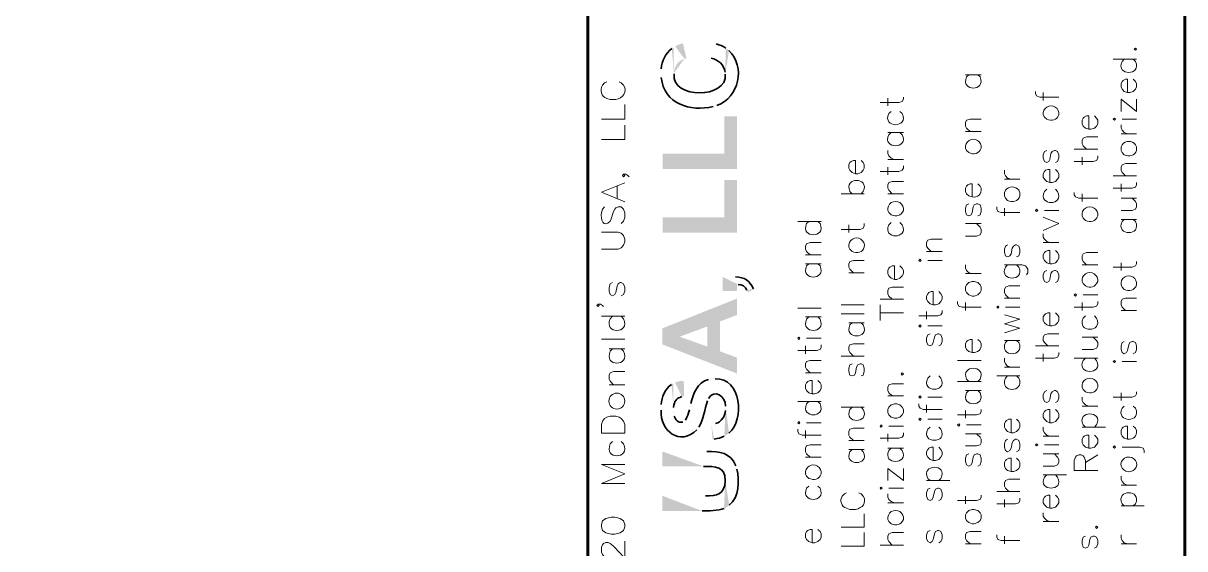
# Model space of a CAD drawing. Header units: inches. Extents: x 5 to 516, y -193 to 129.
# Drawn here: x 129.21 to 144.77, y 41.99 to 49.02 of the extents above; entities that cross this region are included whole.
import ezdxf

# ---------------------------------------------------------------- set-up
doc = ezdxf.new("R2010")
doc.units = ezdxf.units.IN
doc.header["$MEASUREMENT"] = 0
doc.layers.add('PDF_Geometry', color=7, linetype='Continuous')
doc.layers.add('PDF_Solid Fills', color=7, linetype='Continuous')

msp = doc.modelspace()

# ---------------------------------------------------------------- hatches: boundary and pattern name
at = {"layer": 'PDF_Solid Fills', "transparency": 33554559}
h = msp.add_hatch(color=256, dxfattribs=at)
h.paths.add_polyline_path([(137.9203076, 48.7010045), (137.9269742, 48.3443378), (137.9269742, 48.3576711)], flags=0)
h.paths.add_polyline_path([(138.0669743, 48.5476711, 0.3273069001), (137.9269742, 48.3576711)], flags=0)
h.paths.add_polyline_path([(138.0669743, 48.5476711), (138.0936409, 48.5543378), (138.0469743, 48.7543378), (138.0203076, 48.7476711), (137.9669743, 48.7276711), (137.9436409, 48.7143378)], flags=0)
h = msp.add_hatch(color=256, dxfattribs=at)
h.paths.add_polyline_path([(138.4036408, 48.5610034), (138.4269741, 48.55767)], flags=0)
h.paths.add_polyline_path([(138.6136408, 48.36767), (138.6136408, 48.3410033), (138.6203075, 48.68767)], flags=0)
h.paths.add_polyline_path([(138.4936408, 48.74767), (138.4636408, 48.75767)], flags=0)
h = msp.add_hatch(color=256, dxfattribs=at)
h.paths.add_polyline_path([(137.7536409, 48.3543349), (137.7536409, 48.3243349), (137.7569742, 48.2976682)], flags=0)
h.paths.add_polyline_path([(138.4503076, 47.9076682), (138.4769743, 47.9143349), (138.5003076, 47.9243349)], flags=0)
h.paths.add_polyline_path([(138.6636409, 48.6576683), (138.643641, 48.6743349), (138.6203076, 48.6876683), (138.613641, 48.3410016)], flags=0)
h.paths.add_polyline_path([(137.9269742, 48.3443349), (137.9203076, 48.7010016), (137.8969742, 48.6843349)], flags=0)
h.paths.add_polyline_path([(137.7569742, 48.4143349), (137.7536409, 48.3843349)], flags=0)
for points in [[(137.7769741, 47.2776679), (137.7769741, 47.0743345), (138.7703075, 47.0743345), (138.7703075, 47.7776679), (138.6003075, 47.7776679), (138.6003075, 47.2776679)], [(137.7769741, 46.4243353), (137.7769741, 46.2210019), (138.7703075, 46.2210019), (138.7703075, 46.9243353), (138.6003075, 46.9243353), (138.6003075, 46.4243353)], [(137.7703077, 44.937668), (138.0036411, 44.827668), (138.3736411, 44.9643346), (138.3736411, 44.6943346), (138.5436411, 45.0310013), (138.7703078, 45.117668), (138.7703078, 45.337668)], [(137.7703077, 44.937668), (137.7703077, 44.7243346), (138.7703078, 44.3343346), (138.7703078, 44.5476679), (138.5436411, 44.6310013), (138.5436411, 45.0310013), (138.3736411, 44.6943346), (138.0036411, 44.827668)]]:
    msp.add_hatch(color=256, dxfattribs=at).paths.add_polyline_path(points)
h = msp.add_hatch(color=256, dxfattribs=at)
h.paths.add_polyline_path([(138.5769739, 45.6276705), (138.5769739, 45.4376705), (138.7703072, 45.4376705), (138.7703072, 45.5276705), (138.7869739, 45.5276705)], flags=0)
h.paths.add_polyline_path([(138.9036406, 45.4510038), (138.9136406, 45.4210038), (138.9936406, 45.4576705), (138.9903072, 45.4676705)], flags=0)
h.paths.add_polyline_path([(138.7503072, 45.6276705), (138.7169739, 45.6276705)], flags=0)
h = msp.add_hatch(color=256, dxfattribs=at)
h.paths.add_polyline_path([(137.7536409, 43.8510047), (137.7536409, 43.8443381)], flags=0)
h.paths.add_polyline_path([(138.2336409, 43.5810047), (138.2369743, 43.5810047), (138.2469743, 43.5976714), (138.2603076, 43.6143381)], flags=0)
h.paths.add_polyline_path([(138.3769743, 43.9676714), (138.3769743, 43.9743381), (138.3903076, 44.0010048)], flags=0)
h.paths.add_polyline_path([(138.6169743, 43.8976714), (138.6169743, 43.8676714), (138.623641, 43.5076714), (138.643641, 43.5210047), (138.6636409, 43.5376714)], flags=0)
h.paths.add_polyline_path([(138.4769743, 44.2643381), (138.4469743, 44.2643381), (138.4169743, 44.2610048), (138.3903076, 44.2543381)], flags=0)
h.paths.add_polyline_path([(138.1536409, 43.9310048), (138.1469743, 43.8976714), (138.1436409, 43.8876714), (138.1336409, 43.8476714)], flags=0)
h.paths.add_polyline_path([(138.0803076, 43.7110047), (138.0669743, 43.6976714), (138.0436409, 43.6843381)], flags=0)
h.paths.add_polyline_path([(137.9303076, 43.7643381), (137.9269742, 43.7910047), (137.9203076, 43.8176714), (137.9203076, 43.8510047), (137.9169742, 44.2010048), (137.8936409, 44.1876714)], flags=0)
h.paths.add_polyline_path([(137.7569742, 43.9176714), (137.7536409, 43.8843381)], flags=0)
h = msp.add_hatch(color=256, dxfattribs=at)
h.paths.add_polyline_path([(137.9169744, 44.2010041), (137.9203077, 43.8510041), (137.9203077, 43.8810041)], flags=0)
h.paths.add_polyline_path([(138.0336411, 44.0276707), (138.0636411, 44.0343374), (138.0569744, 44.2343374), (138.0203077, 44.2343374), (137.9903077, 44.2276708), (137.9669744, 44.2210041), (137.9403077, 44.2110041)], flags=0)
h = msp.add_hatch(color=256, dxfattribs=at)
h.paths.add_polyline_path([(138.426974, 43.6476695), (138.4436407, 43.4510028), (138.466974, 43.4543361)], flags=0)
h.paths.add_polyline_path([(138.6003074, 43.4943361), (138.6236407, 43.5076695), (138.616974, 43.8676695), (138.616974, 43.8410028)], flags=0)
h.paths.add_polyline_path([(138.4836407, 43.6643362), (138.456974, 43.6543362)], flags=0)
h = msp.add_hatch(color=256, dxfattribs=at)
h.paths.add_polyline_path([(137.7703077, 43.2910037), (137.7703077, 43.0910037), (138.3236411, 43.0910037)], flags=0)
h.paths.add_polyline_path([(138.6136411, 42.8976704), (138.6203078, 42.5376704), (138.6669744, 42.5710037)], flags=0)
h.paths.add_polyline_path([(138.7703078, 43.0543371), (138.7636411, 43.0776704), (138.7569745, 43.0976704)], flags=0)
h.paths.add_polyline_path([(138.3669745, 43.2910037), (138.2969744, 43.2910037)], flags=0)
h = msp.add_hatch(color=256, dxfattribs=at)
h.paths.add_polyline_path([(137.7703077, 42.6976708), (137.7703077, 42.4943374), (138.3036411, 42.4943374)], flags=0)
h.paths.add_polyline_path([(138.5969745, 42.5276708), (138.6203078, 42.5376708), (138.6136411, 42.8976708), (138.6136411, 42.8943375)], flags=0)
h.paths.add_polyline_path([(138.3503078, 42.6976708), (138.3103078, 42.6976708)], flags=0)

# ---------------------------------------------------------------- linework, layer by layer
at = {"layer": 'PDF_Geometry', "lineweight": 60}
for points in [[(144.7703083, 5.7343364), (144.7703083, 95.731007), (9.7736341, 95.731007), (9.7736341, 5.7343364)], [(136.7703077, 95.731007), (136.7703077, 5.7343364)]]:
    msp.add_lwpolyline(points, dxfattribs=at)
at = {"layer": 'PDF_Geometry', "lineweight": 15}
for points in [[(144.0936411, 48.6743355), (144.1103078, 48.6610021), (144.1236411, 48.6743355), (144.1103078, 48.6910021)], [(143.8269743, 47.7243368), (143.8403076, 47.7376701), (143.8269743, 47.7543368), (143.8103076, 47.7376701)], [(141.9203079, 46.6976711), (141.9203079, 46.8743378), (141.8936412, 46.8743378), (141.8636412, 46.8610044), (141.8469746, 46.8443378), (141.8336412, 46.8143378), (141.8336412, 46.7710044), (141.8469746, 46.7410044), (141.8769746, 46.7110044)], [(142.7836409, 46.5043354), (142.8003076, 46.5176688), (142.7836409, 46.5343354), (142.7703076, 46.5176688)], [(141.2236407, 45.8343355), (141.236974, 45.8476689), (141.2236407, 45.8643355), (141.206974, 45.8476689)], [(141.8336414, 45.447671), (141.8469747, 45.417671), (141.8769747, 45.387671), (141.920308, 45.3710043), (141.950308, 45.3710043), (141.9969747, 45.387671), (142.0269747, 45.417671), (142.040308, 45.447671), (142.040308, 45.4910043), (142.0269747, 45.5210043), (141.9969747, 45.5510043), (141.950308, 45.5643377), (141.920308, 45.5643377), (141.8769747, 45.5510043), (141.8469747, 45.5210043), (141.8336414, 45.4910043)], [(143.3069742, 45.3710041), (143.3203075, 45.3876707), (143.3069742, 45.4010041), (143.2903075, 45.3876707)], [(142.2636409, 45.2076706), (142.2803075, 45.2243372), (142.2636409, 45.2376706), (142.2503075, 45.2243372)], [(141.2236407, 44.9543374), (141.236974, 44.971004), (141.2236407, 44.9843374), (141.206974, 44.971004)], [(139.600308, 44.7910039), (139.6136414, 44.8076705), (139.600308, 44.8210039), (139.5869747, 44.8076705)], [(141.9203079, 44.6143376), (141.9203079, 44.7910043), (141.8936412, 44.7910043), (141.8636412, 44.7776709), (141.8469746, 44.7610043), (141.8336412, 44.7310043), (141.8336412, 44.6876709), (141.8469746, 44.6576709), (141.8769746, 44.6276709)], [(143.8269743, 44.4810029), (143.8403076, 44.4943362), (143.8269743, 44.5076696), (143.8103076, 44.4943362)], [(140.9703075, 44.3310022), (140.9836408, 44.3143355), (141.0003075, 44.3310022), (140.9836408, 44.3443355)], [(140.790308, 43.811003), (140.8069747, 43.781003), (140.8369747, 43.751003), (140.880308, 43.7343363), (140.910308, 43.7343363), (140.9536414, 43.751003), (140.9836414, 43.781003), (141.000308, 43.811003), (141.000308, 43.8543363), (140.9836414, 43.8843363), (140.9536414, 43.9143363), (140.910308, 43.9276697), (140.880308, 43.9276697), (140.8369747, 43.9143363), (140.8069747, 43.8843363), (140.790308, 43.8543363)], [(141.2236407, 44.0043352), (141.236974, 44.0176686), (141.2236407, 44.0343352), (141.206974, 44.0176686)], [(137.2669745, 43.5376706), (136.9536411, 43.5376706), (136.9536411, 43.6510039), (136.9669745, 43.6976706), (136.9969745, 43.7310039), (137.0269745, 43.7476706), (137.0736412, 43.7643373), (137.1469745, 43.7643373), (137.1903078, 43.7476706), (137.2203078, 43.7310039), (137.2503078, 43.6976706), (137.2669745, 43.6510039)], [(141.2236407, 43.7043373), (141.236974, 43.7210039), (141.2236407, 43.7343373), (141.206974, 43.7210039)], [(139.600308, 43.6610023), (139.6136414, 43.6743356), (139.600308, 43.6910023), (139.5869747, 43.6743356)], [(140.7003074, 43.6176707), (140.7169741, 43.631004), (140.7003074, 43.6476707), (140.6869741, 43.631004)], [(141.7436408, 43.6310035), (141.7569741, 43.6476702), (141.7436408, 43.6610035), (141.7269741, 43.6476702)], [(144.0036414, 43.4543372), (144.0036414, 43.6310039), (143.9769747, 43.6310039), (143.9469747, 43.6176706), (143.9303081, 43.6010039), (143.9169747, 43.5710039), (143.9169747, 43.5276706), (143.9303081, 43.4976706), (143.9603081, 43.4676706)], [(142.7836409, 43.3643375), (142.8003076, 43.3776708), (142.7836409, 43.3943375), (142.7703076, 43.3776708)], [(143.8269743, 43.3343353), (143.8403076, 43.3476687), (143.8269743, 43.3643353), (143.8103076, 43.3476687)], [(140.7003074, 42.7843373), (140.7169741, 42.7976706), (140.7003074, 42.8143373), (140.6869741, 42.7976706)], [(141.8336414, 42.3976694), (141.8469747, 42.3676694), (141.8769747, 42.3376694), (141.920308, 42.3210027), (141.950308, 42.3210027), (141.9969747, 42.3376694), (142.0269747, 42.3676694), (142.040308, 42.3976694), (142.040308, 42.4410027), (142.0269747, 42.4710027), (141.9969747, 42.5010027), (141.950308, 42.5143361), (141.920308, 42.5143361), (141.8769747, 42.5010027), (141.8469747, 42.4710027), (141.8336414, 42.4410027)], [(136.9536403, 42.2810041), (136.9669737, 42.2343374), (137.0136403, 42.2010041), (137.0869737, 42.1843374), (137.1336403, 42.1843374), (137.2069737, 42.2010041), (137.250307, 42.2343374), (137.2669737, 42.2810041), (137.2669737, 42.3143374), (137.250307, 42.3610041), (137.2069737, 42.3943374), (137.1336403, 42.4110041), (137.0869737, 42.4110041), (137.0136403, 42.3943374), (136.9669737, 42.3610041), (136.9536403, 42.3143374)], [(143.5736411, 42.2776675), (143.5869744, 42.2610008), (143.6036411, 42.2776675), (143.5869744, 42.2910008)]]:
    msp.add_lwpolyline(points, close=True, dxfattribs=at)
for points in [[(143.8103083, 48.5410042), (144.1236416, 48.5410042)], [(143.9603081, 48.5410042), (143.9303081, 48.5110042)], [(144.1103081, 48.5110042), (144.0803081, 48.5410042)], [(141.8336414, 48.3343357), (142.040308, 48.3343357)], [(141.8769746, 48.3343357), (141.8469746, 48.3043357)], [(142.0269746, 48.3043357), (141.9969746, 48.3343357)], [(144.0036414, 48.0943353), (144.0036414, 48.2743353), (143.9769747, 48.2743353), (143.9469747, 48.2576686), (143.9303081, 48.2443353), (143.9169747, 48.2143353), (143.9169747, 48.171002), (143.9303081, 48.141002), (143.9603081, 48.111002), (144.0036414, 48.0943353), (144.0336414, 48.0943353), (144.0803081, 48.111002), (144.1103081, 48.141002), (144.1236414, 48.171002), (144.1236414, 48.2143353), (144.1103081, 48.2443353), (144.0803081, 48.2743353)], [(137.0269741, 48.2410028), (136.9969741, 48.2243361), (136.9669741, 48.1943361)], [(137.2503074, 48.1943361), (137.2203074, 48.2243361), (137.1903074, 48.2410028)], [(142.7703081, 48.1110013), (142.7703081, 48.0810013), (142.7836415, 48.0510013), (142.8303081, 48.0343346), (143.0836415, 48.0343346)], [(142.8736415, 47.9910028), (142.8736415, 48.0943361)], [(136.9536403, 47.7410027), (137.2669737, 47.7410027), (137.2669737, 47.9343361)], [(137.0269741, 48.0143361), (137.0736407, 48.0010028), (137.1469741, 48.0010028)], [(140.6869746, 47.961004), (140.940308, 47.961004), (140.9836413, 47.9776707), (141.000308, 48.0076707), (141.000308, 48.0343373)], [(140.790308, 47.917669), (140.790308, 48.0210024)], [(144.1236416, 48.0076688), (144.1236416, 47.8410021), (143.9169749, 48.0076688), (143.9169749, 47.8410021)], [(140.8369745, 47.8410021), (140.8069745, 47.8143354)], [(140.9836412, 47.8143354), (140.9536412, 47.8410021)], [(143.4836413, 47.6043349), (143.4836413, 47.7843349), (143.4536413, 47.7843349), (143.4236413, 47.7676682), (143.410308, 47.7543349), (143.3936413, 47.7243349), (143.3936413, 47.6776682), (143.410308, 47.6476682), (143.440308, 47.6176682), (143.4836413, 47.6043349), (143.5136413, 47.6043349), (143.560308, 47.6176682), (143.5869747, 47.6476682), (143.6036413, 47.6776682), (143.6036413, 47.7243349), (143.5869747, 47.7543349), (143.560308, 47.7843349)], [(136.9536403, 47.4676703), (137.2669737, 47.4676703), (137.2669737, 47.6610037)], [(141.8936415, 47.5743361), (141.8469748, 47.6176694), (141.8336415, 47.6476694), (141.8336415, 47.6943361), (141.8469748, 47.7243361), (141.8936415, 47.7376694), (142.0403081, 47.7376694)], [(144.0036414, 47.5443373), (143.9603081, 47.561004), (143.9303081, 47.591004), (143.9169747, 47.6176706), (143.9169747, 47.6643373)], [(143.9303077, 47.7376696), (144.123641, 47.7376696)], [(140.790308, 47.5610033), (141.000308, 47.5610033)], [(140.8369745, 47.5610033), (140.8069745, 47.5310033)], [(140.9836412, 47.5310033), (140.9536412, 47.5610033)], [(141.8336414, 47.5743361), (142.040308, 47.5743361)], [(143.4536408, 47.3376688), (143.4103075, 47.3810022), (143.3936408, 47.4110022), (143.3936408, 47.4543355), (143.4103075, 47.4843355), (143.4536408, 47.5010022), (143.6036409, 47.5010022)], [(143.9169749, 47.5443373), (144.1236415, 47.5443373)], [(140.8803078, 47.2010043), (140.8369744, 47.217671), (140.8069744, 47.247671), (140.7903077, 47.277671), (140.7903077, 47.3210043)], [(142.920308, 47.3210029), (142.890308, 47.3076695), (142.8736413, 47.2610028), (142.8736413, 47.2176695), (142.890308, 47.1743362), (142.920308, 47.1576695), (142.9469747, 47.1743362), (142.9636413, 47.2010028), (142.9769747, 47.2776695), (142.9936413, 47.3076695), (143.0236413, 47.3210029), (143.0369747, 47.3210029), (143.0669747, 47.3076695), (143.0836413, 47.2610028), (143.0836413, 47.2176695), (143.0669747, 47.1743362), (143.0369747, 47.1576695)], [(143.2903082, 47.3376688), (143.6036416, 47.3376688)], [(143.9303082, 47.3976695), (143.9169749, 47.3676695), (143.9169749, 47.3210029), (143.9303082, 47.2910028), (143.9603082, 47.2610028)], [(144.1236415, 47.3210029), (144.1236415, 47.3676695), (144.1103082, 47.3976695)], [(140.3603077, 47.0076687), (140.3603077, 47.1876687), (140.3303077, 47.1876687), (140.3003077, 47.1743354), (140.283641, 47.1576687), (140.2703077, 47.1276687), (140.2703077, 47.0843354), (140.283641, 47.0543353), (140.313641, 47.0243353), (140.3603077, 47.0076687), (140.3903077, 47.0076687), (140.433641, 47.0243353), (140.463641, 47.0543353), (140.4769744, 47.0843354), (140.4769744, 47.1276687), (140.463641, 47.1576687), (140.433641, 47.1876687)], [(140.790308, 47.2010043), (141.000308, 47.2010043)], [(143.2903082, 47.1743354), (143.5436416, 47.1743354), (143.5869749, 47.1876687), (143.6036416, 47.2176687), (143.6036416, 47.2476687)], [(143.3936416, 47.1276706), (143.3936416, 47.2310039)], [(137.2503077, 47.0010023), (137.2669743, 46.9843356), (137.2503077, 46.9676689), (137.2369743, 46.9843356), (137.2503077, 47.0010023), (137.2803077, 47.0010023), (137.3103077, 46.9843356), (137.3269743, 46.9676689)], [(140.6869746, 47.0376709), (140.940308, 47.0376709), (140.9836413, 47.0543375), (141.000308, 47.0843375), (141.000308, 47.1143375)], [(140.790308, 46.9943359), (140.790308, 47.0976692)], [(142.4436412, 46.9343383), (142.3969745, 46.951005), (142.3669745, 46.981005), (142.3536412, 47.0076717), (142.3536412, 47.0543383)], [(142.9636413, 46.8910034), (142.9636413, 47.06767), (142.9336412, 47.06767), (142.9036412, 47.0543367), (142.8903079, 47.03767), (142.8736412, 47.00767), (142.8736412, 46.9643367), (142.8903079, 46.9343367), (142.9203079, 46.9043367), (142.9636413, 46.8910034), (142.9936413, 46.8910034), (143.0369746, 46.9043367), (143.0669746, 46.9343367), (143.0836413, 46.9643367), (143.0836413, 47.00767), (143.0669746, 47.03767), (143.0369746, 47.06767)], [(143.976975, 46.9810031), (143.9303083, 47.0243364), (143.916975, 47.0543364), (143.916975, 47.0976698), (143.9303083, 47.1276698), (143.976975, 47.1443364), (144.1236416, 47.1443364)], [(137.2669745, 46.6310037), (136.9536411, 46.7610038), (137.2669745, 46.8876704)], [(140.8503081, 46.7410027), (140.8069748, 46.7876693), (140.7903081, 46.814336), (140.7903081, 46.8610027), (140.8069748, 46.8910027), (140.8503081, 46.904336), (141.0003081, 46.904336)], [(142.0403079, 46.8143378), (142.0269746, 46.8443378), (141.9969746, 46.8743378)], [(142.3536414, 46.9343383), (142.5603081, 46.9343383)], [(143.8103083, 46.9810031), (144.1236416, 46.9810031)], [(143.8103083, 46.8143364), (144.0636416, 46.8143364), (144.1103083, 46.8310031), (144.1236416, 46.8610031), (144.1236416, 46.8910031)], [(143.9169749, 46.7710015), (143.9169749, 46.8743348)], [(137.1636411, 46.6776685), (137.1636411, 46.8410019)], [(140.1669746, 46.7410027), (140.4769746, 46.7410027)], [(140.3136412, 46.7410027), (140.2836412, 46.7710027)], [(140.4636412, 46.7710027), (140.4336412, 46.7410027)], [(140.790308, 46.7410027), (141.000308, 46.7410027)], [(142.3669748, 46.7876706), (142.3536414, 46.7576706), (142.3536414, 46.7110039), (142.3669748, 46.6810039), (142.3969748, 46.6510039)], [(142.5603081, 46.7110039), (142.5603081, 46.7576706), (142.5469748, 46.7876706)], [(142.920308, 46.8010036), (142.890308, 46.7710036)], [(143.0669747, 46.7710036), (143.0369747, 46.8010036)], [(143.2903082, 46.7576687), (143.2903082, 46.7276687), (143.3069749, 46.6976687), (143.3503082, 46.681002), (143.6036416, 46.681002)], [(143.3936416, 46.6376701), (143.3936416, 46.7410035)], [(136.9969744, 46.5676696), (136.9669744, 46.5343363), (136.9536411, 46.4843363)], [(137.0736411, 46.3743362), (137.0869745, 46.4043362), (137.1169745, 46.5010029), (137.1336411, 46.5343363), (137.1469745, 46.5510029), (137.1769745, 46.5676696), (137.2203078, 46.5676696), (137.2503078, 46.5343363), (137.2669745, 46.4843363), (137.2669745, 46.4210029), (137.2503078, 46.3743362), (137.2203078, 46.3410029)], [(141.8769746, 46.6076714), (141.8469746, 46.5910047), (141.8336413, 46.5476714), (141.8336413, 46.504338), (141.8469746, 46.4576713), (141.8769746, 46.444338), (141.9069746, 46.4576713), (141.920308, 46.4876713), (141.9369746, 46.564338), (141.950308, 46.5910047), (141.980308, 46.6076714), (141.9969746, 46.6076714), (142.0269746, 46.5910047), (142.040308, 46.5476714), (142.040308, 46.504338), (142.0269746, 46.4576713), (141.9969746, 46.444338)], [(142.2503081, 46.5643364), (142.2503081, 46.5343364), (142.2636414, 46.5043364), (142.3103081, 46.4876697), (142.5603081, 46.4876697)], [(142.3536414, 46.4443345), (142.3536414, 46.5476678)], [(143.9169749, 46.5176716), (144.0636415, 46.5176716), (144.1103082, 46.5343383), (144.1236415, 46.5643383), (144.1236415, 46.6076716), (144.1103082, 46.6376716), (144.0636415, 46.681005)], [(143.9169749, 46.6810017), (144.1236415, 46.6810017)], [(142.8736415, 46.2510022), (143.0836415, 46.3410022), (142.8736415, 46.4276689)], [(142.8903075, 46.5176716), (143.0836409, 46.5176716)], [(143.9169749, 46.3976697), (144.1236415, 46.3976697)], [(143.9603081, 46.3976697), (143.9303081, 46.371003)], [(144.1103081, 46.371003), (144.0803081, 46.3976697)], [(136.9536403, 46.0010022), (137.1769737, 46.0010022), (137.220307, 46.0176689), (137.250307, 46.0510022), (137.2669737, 46.0976689), (137.2669737, 46.1310022), (137.250307, 46.1810022), (137.220307, 46.2110022), (137.1769737, 46.2276689), (136.9536403, 46.2276689)], [(139.5869744, 46.3710041), (139.8969744, 46.3710041)], [(139.733641, 46.3710041), (139.703641, 46.3410041)], [(139.883641, 46.3410041), (139.853641, 46.3710041)], [(140.1669746, 46.264335), (140.4203079, 46.264335), (140.4636413, 46.2810017), (140.4769746, 46.3110017), (140.4769746, 46.3410017)], [(140.2703079, 46.2210034), (140.2703079, 46.3243368)], [(140.8369745, 46.3543348), (140.8069745, 46.3243347)], [(140.9836412, 46.3243347), (140.9536412, 46.3543348)], [(141.8336414, 46.1743353), (141.980308, 46.1743353), (142.0269747, 46.1910019), (142.040308, 46.2210019), (142.040308, 46.2643353), (142.0269747, 46.2943353), (141.980308, 46.341002)], [(141.8336414, 46.341002), (142.040308, 46.341002)], [(139.7503079, 45.9243353), (139.7036412, 45.9676686), (139.6903079, 45.9976686), (139.6903079, 46.0410019), (139.7036412, 46.0710019), (139.7503079, 46.0876686), (139.8969745, 46.0876686)], [(141.3703073, 45.9676702), (141.326974, 46.0110036), (141.3103073, 46.0410036), (141.3103073, 46.0876702), (141.326974, 46.1176702), (141.3703073, 46.1310036), (141.5203074, 46.1310036)], [(142.9636413, 46.0876687), (142.9203079, 46.1010021), (142.8903079, 46.1310021), (142.8736412, 46.1610021), (142.8736412, 46.2043354)], [(142.8736415, 46.0876687), (143.0836415, 46.0876687)], [(139.6903078, 45.9243353), (139.8969744, 45.9243353)], [(141.3103081, 45.9676702), (141.5203081, 45.9676702)], [(142.3969747, 46.05767), (142.3669747, 46.0410033), (142.3536414, 45.99767), (142.3536414, 45.9543366), (142.3669747, 45.9076699), (142.3969747, 45.8943366), (142.4269747, 45.9076699), (142.4436414, 45.9376699), (142.4569747, 46.0110033), (142.4736414, 46.0410033), (142.5036414, 46.05767), (142.5169747, 46.05767), (142.5469747, 46.0410033), (142.5603081, 45.99767), (142.5603081, 45.9543366), (142.5469747, 45.9076699), (142.5169747, 45.8943366)], [(142.9636413, 45.8043367), (142.9636413, 45.9810034), (142.9336412, 45.9810034), (142.9036412, 45.9676701), (142.8903079, 45.9543368), (142.8736412, 45.9243368), (142.8736412, 45.8776701), (142.8903079, 45.8476701), (142.9203079, 45.8176701), (142.9636413, 45.8043367), (142.9936413, 45.8043367), (143.0369746, 45.8176701), (143.0669746, 45.8476701), (143.0836413, 45.8776701), (143.0836413, 45.9243368), (143.0669746, 45.9543368), (143.0369746, 45.9810034)], [(143.4536408, 45.7876708), (143.4103075, 45.8343374), (143.3936408, 45.8643374), (143.3936408, 45.9076708), (143.4103075, 45.9376708), (143.4536408, 45.9543374), (143.6036409, 45.9543374)], [(139.6903078, 45.8043367), (139.8969744, 45.8043367)], [(139.733641, 45.8043367), (139.703641, 45.7743367)], [(139.883641, 45.7743367), (139.853641, 45.8043367)], [(140.330308, 45.6843382), (140.2836414, 45.7310049), (140.270308, 45.7576716), (140.270308, 45.8043382), (140.2836414, 45.8343382), (140.330308, 45.8476716), (140.4769747, 45.8476716)], [(140.8803078, 45.5943351), (140.8803078, 45.7743351), (140.8503077, 45.7743351), (140.8203077, 45.7576684), (140.8069744, 45.7443351), (140.7903077, 45.7143351), (140.7903077, 45.6710018), (140.8069744, 45.6410018), (140.8369744, 45.6110018), (140.8803078, 45.5943351), (140.9103078, 45.5943351), (140.9536411, 45.6110018), (140.9836411, 45.6410018), (141.0003078, 45.6710018), (141.0003078, 45.7143351), (140.9836411, 45.7443351), (140.9536411, 45.7743351)], [(141.3269741, 45.8476683), (141.5203074, 45.8476683)], [(141.9203079, 45.671002), (141.8769746, 45.6843354), (141.8469746, 45.7143354), (141.8336412, 45.7443354), (141.8336412, 45.7876687)], [(142.3536414, 45.7876708), (142.5903081, 45.7876708), (142.6369748, 45.7743374), (142.6503081, 45.7576707), (142.6669748, 45.7310041), (142.6669748, 45.6843374), (142.6503081, 45.6543374)], [(142.3969747, 45.7876708), (142.3669747, 45.7576707)], [(142.5469747, 45.7576707), (142.5169747, 45.7876708)], [(143.3936416, 45.7876708), (143.6036416, 45.7876708)], [(143.8103083, 45.7576686), (144.0636416, 45.7576686), (144.1103083, 45.7743352), (144.1236416, 45.8043352), (144.1236416, 45.8343353)], [(143.9169749, 45.714337), (143.9169749, 45.8176703)], [(140.2703079, 45.6843382), (140.4769746, 45.6843382)], [(141.8336414, 45.671002), (142.040308, 45.671002)], [(142.920308, 45.714337), (142.890308, 45.7010037), (142.8736413, 45.654337), (142.8736413, 45.6110037), (142.890308, 45.564337), (142.920308, 45.5510037), (142.9469747, 45.564337), (142.9636413, 45.594337), (142.9769747, 45.6710037), (142.9936413, 45.7010037), (143.0236413, 45.714337), (143.0369747, 45.714337), (143.0669747, 45.7010037), (143.0836413, 45.654337), (143.0836413, 45.6110037), (143.0669747, 45.564337), (143.0369747, 45.5510037)], [(137.103641, 45.5510035), (137.073641, 45.5343369), (137.0569743, 45.4876702), (137.0569743, 45.4376702), (137.073641, 45.3910035), (137.103641, 45.3743368), (137.133641, 45.3910035), (137.1469744, 45.4210035), (137.163641, 45.5043369), (137.1769744, 45.5343369), (137.2069744, 45.5510035), (137.2203077, 45.5510035), (137.2503077, 45.5343369), (137.2669744, 45.4876702), (137.2669744, 45.4376702), (137.2503077, 45.3910035), (137.2203077, 45.3743368)], [(140.8503081, 45.3276691), (140.8069748, 45.3710024), (140.7903081, 45.4010024), (140.7903081, 45.4476691), (140.8069748, 45.4776691), (140.8503081, 45.4910024), (141.0003081, 45.4910024)], [(142.4136415, 45.3410019), (142.3669749, 45.3876685), (142.3536415, 45.4176686), (142.3536415, 45.4610019), (142.3669749, 45.4910019), (142.4136415, 45.5076686), (142.5603082, 45.5076686)], [(140.6869746, 45.3276691), (141.000308, 45.3276691)], [(141.4003078, 45.2543353), (141.4003078, 45.431002), (141.3703078, 45.431002), (141.3403078, 45.4176687), (141.3269745, 45.401002), (141.3103078, 45.371002), (141.3103078, 45.3276687), (141.3269745, 45.2976687), (141.3569745, 45.2676687), (141.4003078, 45.2543353), (141.4303078, 45.2543353), (141.4769745, 45.2676687), (141.5036412, 45.2976687), (141.5203078, 45.3276687), (141.5203078, 45.371002), (141.5036412, 45.401002), (141.4769745, 45.431002)], [(141.7269748, 45.2976703), (141.7269748, 45.2676703), (141.7436415, 45.2376703), (141.7869748, 45.224337), (142.0403081, 45.224337)], [(142.3536414, 45.3410019), (142.5603081, 45.3410019)], [(143.2903082, 45.2243366), (143.5436416, 45.2243366), (143.5869749, 45.2376699), (143.6036416, 45.2676699), (143.6036416, 45.2976699)], [(143.4103076, 45.38767), (143.6036409, 45.38767)], [(143.976975, 45.1776684), (143.9303083, 45.2243351), (143.916975, 45.2543351), (143.916975, 45.2976684), (143.9303083, 45.3276684), (143.976975, 45.3410017), (144.1236416, 45.3410017)], [(136.9103071, 45.2610017), (136.9236404, 45.2443351), (136.9103071, 45.2310017), (136.8936404, 45.2443351), (136.9103071, 45.2610017), (136.9403071, 45.2610017), (136.9669737, 45.2443351), (136.9836404, 45.2310017)], [(139.5869744, 45.2076706), (139.8969744, 45.2076706)], [(140.1669746, 45.2543353), (140.4769746, 45.2543353)], [(140.1669746, 45.1343368), (140.4769746, 45.1343368)], [(140.6869746, 45.0443371), (140.6869746, 45.2543371)], [(140.6869746, 45.1476696), (141.000308, 45.1476696)], [(141.2069747, 45.1043347), (141.4603081, 45.1043347), (141.5036414, 45.1210013), (141.5203081, 45.147668), (141.5203081, 45.177668)], [(141.3103081, 45.0610031), (141.3103081, 45.1643364)], [(141.8336414, 45.1776684), (141.8336414, 45.2843351)], [(142.3669742, 45.2243366), (142.5603076, 45.2243366)], [(142.9636413, 44.9710033), (142.9636413, 45.14767), (142.9336412, 45.14767), (142.9036412, 45.1343367), (142.8903079, 45.1210034), (142.8736412, 45.0910034), (142.8736412, 45.0443367), (142.8903079, 45.0143367), (142.9203079, 44.9843367), (142.9636413, 44.9710033), (142.9936413, 44.9710033), (143.0369746, 44.9843367), (143.0669746, 45.0143367), (143.0836413, 45.0443367), (143.0836413, 45.0910034), (143.0669746, 45.1210034), (143.0369746, 45.14767)], [(143.3936416, 45.1776684), (143.3936416, 45.2843351)], [(143.9169749, 45.1776684), (144.1236415, 45.1776684)], [(136.9536403, 45.1010048), (137.2669737, 45.1010048)], [(137.103641, 45.1010048), (137.073641, 45.0676715)], [(137.2503077, 45.0676715), (137.2203077, 45.1010048)], [(139.6903078, 45.0910019), (139.8969744, 45.0910019)], [(139.733641, 45.0910019), (139.703641, 45.0610019)], [(139.883641, 45.0610019), (139.853641, 45.0910019)], [(140.2703079, 45.0143349), (140.4769746, 45.0143349)], [(140.3136412, 45.0143349), (140.2836412, 44.9843349)], [(140.4636412, 44.9843349), (140.4336412, 45.0143349)], [(142.3536414, 44.8810036), (142.5603081, 44.9410036), (142.3536414, 45.0010036), (142.5603081, 45.0610036), (142.3536414, 45.1210036)], [(143.4403081, 45.1043347), (143.4103081, 45.0743346)], [(143.5869747, 45.0743346), (143.5603081, 45.1043347)], [(141.3569746, 44.8676708), (141.3269746, 44.8510041), (141.3103079, 44.8076708), (141.3103079, 44.7610041), (141.3269746, 44.7176708), (141.3569746, 44.7043375), (141.3869746, 44.7176708), (141.4003079, 44.7476708), (141.4169746, 44.8210041), (141.4303079, 44.8510041), (141.4603079, 44.8676708), (141.4769746, 44.8676708), (141.5036412, 44.8510041), (141.5203079, 44.8076708), (141.5203079, 44.7610041), (141.5036412, 44.7176708), (141.4769746, 44.7043375)], [(141.3269741, 44.9710033), (141.5203074, 44.9710033)], [(142.9336416, 44.7043373), (142.8903083, 44.7476707), (142.8736416, 44.7776707), (142.8736416, 44.821004), (142.8903083, 44.851004), (142.9336416, 44.8676707), (143.0836416, 44.8676707)], [(143.3936416, 44.8210027), (143.6036416, 44.8210027)], [(143.3936416, 44.6576692), (143.5436416, 44.6576692), (143.5869749, 44.6743358), (143.6036416, 44.7043358), (143.6036416, 44.7476692), (143.5869749, 44.7776692), (143.5436416, 44.8210025)], [(136.9536403, 44.7943371), (137.2669737, 44.7943371)], [(137.0569737, 44.6643356), (137.2669737, 44.6643356)], [(137.103641, 44.6643356), (137.073641, 44.6343356)], [(137.2503077, 44.6343356), (137.2203077, 44.6643356)], [(139.5869744, 44.6443364), (139.8369744, 44.6443364), (139.8836411, 44.6576697), (139.8969744, 44.6876697), (139.8969744, 44.7176697)], [(139.6903078, 44.5976682), (139.6903078, 44.7043349)], [(139.7036405, 44.8076699), (139.8969739, 44.8076699)], [(140.330308, 44.5676694), (140.2836414, 44.6143361), (140.270308, 44.6443361), (140.270308, 44.6876694), (140.2836414, 44.7176694), (140.330308, 44.7310028), (140.4769747, 44.7310028)], [(142.0403079, 44.7310043), (142.0269746, 44.7610043), (141.9969746, 44.7910043)], [(142.3536414, 44.7776677), (142.5603081, 44.7776677)], [(142.3969747, 44.7776677), (142.3669747, 44.7476677)], [(142.5469747, 44.7476677), (142.5169747, 44.7776677)], [(142.7703081, 44.7043373), (143.0836415, 44.7043373)], [(143.9603081, 44.7610017), (143.9303081, 44.7476684), (143.9169748, 44.704335), (143.9169748, 44.6576684), (143.9303081, 44.614335), (143.9603081, 44.5976684), (143.9903081, 44.614335), (144.0036415, 44.644335), (144.0203081, 44.7176684), (144.0336415, 44.7476684), (144.0636415, 44.7610017), (144.0803081, 44.7610017), (144.1103081, 44.7476684), (144.1236415, 44.704335), (144.1236415, 44.6576684), (144.1103081, 44.614335), (144.0803081, 44.5976684)], [(140.1669746, 44.5676694), (140.4769746, 44.5676694)], [(142.4436412, 44.4210019), (142.3969745, 44.4343353), (142.3669745, 44.4643353), (142.3536412, 44.4943353), (142.3536412, 44.5376686)], [(142.7703081, 44.5376707), (143.0236415, 44.5376707), (143.0669748, 44.5543373), (143.0836415, 44.5843373), (143.0836415, 44.6143373)], [(142.8736415, 44.4943357), (142.8736415, 44.597669)], [(143.2903082, 44.5376707), (143.6036416, 44.5376707)], [(143.4403081, 44.5376707), (143.4103081, 44.5076706)], [(143.5869747, 44.5076706), (143.5603081, 44.5376707)], [(137.1169738, 44.1810015), (137.0736405, 44.2310015), (137.0569738, 44.2643349), (137.0569738, 44.3110015), (137.0736405, 44.3443349), (137.1169738, 44.3610015), (137.2669738, 44.3610015)], [(139.7503079, 44.344335), (139.7036412, 44.3910017), (139.6903079, 44.4210017), (139.6903079, 44.464335), (139.7036412, 44.494335), (139.7503079, 44.5076683), (139.8969745, 44.5076683)], [(140.3136412, 44.4643369), (140.2836412, 44.4510036), (140.2703079, 44.4043369), (140.2703079, 44.3610036), (140.2836412, 44.3143369), (140.3136412, 44.3010036), (140.3436412, 44.3143369), (140.3603079, 44.3443369), (140.3736412, 44.4210036), (140.3903079, 44.4510036), (140.4203079, 44.4643369), (140.4336412, 44.4643369), (140.4636412, 44.4510036), (140.4769746, 44.4043369), (140.4769746, 44.3610036), (140.4636412, 44.3143369), (140.4336412, 44.3010036)], [(141.7269748, 44.5076685), (142.0403081, 44.5076685)], [(142.3536414, 44.4210019), (142.5603081, 44.4210019)], [(143.9303077, 44.4943357), (144.123641, 44.4943357)], [(139.7803075, 44.0643362), (139.7803075, 44.2410029), (139.7503075, 44.2410029), (139.7203075, 44.2276695), (139.7036408, 44.2110029), (139.6903075, 44.1810029), (139.6903075, 44.1376695), (139.7036408, 44.1076695), (139.7336408, 44.0776695), (139.7803075, 44.0643362), (139.8103075, 44.0643362), (139.8536408, 44.0776695), (139.8836408, 44.1076695), (139.8969742, 44.1376695), (139.8969742, 44.1810029), (139.8836408, 44.2110029), (139.8536408, 44.2410029)], [(139.6903078, 44.344335), (139.8969744, 44.344335)], [(140.8503081, 44.0343374), (140.8069748, 44.0776708), (140.7903081, 44.1076708), (140.7903081, 44.1510041), (140.8069748, 44.1810041), (140.8503081, 44.1976708), (141.0003081, 44.1976708)], [(141.3569746, 44.3010034), (141.3269746, 44.2710034)], [(141.5036412, 44.2710034), (141.4769746, 44.3010034)], [(141.7269748, 44.2276697), (142.0403081, 44.2276697)], [(141.8769746, 44.2276697), (141.8469746, 44.2576697)], [(142.0269746, 44.2576697), (141.9969746, 44.2276697)], [(142.2503081, 44.3010034), (142.5603081, 44.3010034)], [(142.3969747, 44.3010034), (142.3669747, 44.2710034)], [(142.5469747, 44.2710034), (142.5169747, 44.3010034)], [(137.0569737, 44.1810015), (137.2669737, 44.1810015)], [(141.8336414, 44.1076712), (142.040308, 44.1076712)], [(141.8769746, 44.1076712), (141.8469746, 44.0776712)], [(142.0269746, 44.0776712), (141.9969746, 44.1076712)], [(142.920308, 44.1076712), (142.890308, 44.0910045), (142.8736413, 44.0476712), (142.8736413, 44.0043378), (142.890308, 43.9576711), (142.920308, 43.9443378), (142.9469747, 43.9576711), (142.9636413, 43.9876711), (142.9769747, 44.0643378), (142.9936413, 44.0910045), (143.0236413, 44.1076712), (143.0369747, 44.1076712), (143.0669747, 44.0910045), (143.0836413, 44.0476712), (143.0836413, 44.0043378), (143.0669747, 43.9576711), (143.0369747, 43.9443378)], [(143.8103083, 44.0176714), (144.0636416, 44.0176714), (144.1103083, 44.0343381), (144.1236416, 44.0643381), (144.1236416, 44.0910048)], [(143.9169749, 43.9743365), (143.9169749, 44.0776698)], [(139.5869744, 43.9576705), (139.8969744, 43.9576705)], [(139.733641, 43.9576705), (139.703641, 43.9276705)], [(139.883641, 43.9276705), (139.853641, 43.9576705)], [(140.790308, 44.0343374), (141.000308, 44.0343374)], [(141.2069747, 43.9276683), (141.2069747, 43.8976683), (141.2236414, 43.8710016), (141.2669747, 43.854335), (141.5203081, 43.854335)], [(141.3103081, 43.811003), (141.3103081, 43.9143363)], [(141.3269741, 44.0176714), (141.5203074, 44.0176714)], [(143.4836413, 43.8976695), (143.440308, 43.9143362), (143.410308, 43.9443362), (143.3936413, 43.9743362), (143.3936413, 44.0176695)], [(143.3936416, 43.8976695), (143.6036416, 43.8976695)], [(143.9603081, 43.8976695), (143.9303081, 43.8710028)], [(144.1103081, 43.8710028), (144.0803081, 43.8976695)], [(140.1669746, 43.8843367), (140.4769746, 43.8843367)], [(140.3136412, 43.8843367), (140.2836412, 43.8543367)], [(140.4636412, 43.8543367), (140.4336412, 43.8843367)], [(141.7269748, 43.7810042), (141.9803081, 43.7810042), (142.0269748, 43.7943375), (142.0403081, 43.8243375), (142.0403081, 43.8543375)], [(141.8336414, 43.734336), (141.8336414, 43.8410027)], [(142.9636413, 43.6743351), (142.9636413, 43.8543351), (142.9336412, 43.8543351), (142.9036412, 43.8410018), (142.8903079, 43.8243351), (142.8736412, 43.7943351), (142.8736412, 43.7510018), (142.8903079, 43.7210017), (142.9203079, 43.6910017), (142.9636413, 43.6743351), (142.9936413, 43.6743351), (143.0369746, 43.6910017), (143.0669746, 43.7210017), (143.0836413, 43.7510018), (143.0836413, 43.7943351), (143.0669746, 43.8243351), (143.0369746, 43.8543351)], [(139.5869744, 43.5876685), (139.5869744, 43.5576685), (139.6003077, 43.5276685), (139.6436411, 43.5110019), (139.8969744, 43.5110019)], [(139.7036405, 43.6743351), (139.8969739, 43.6743351)], [(140.330308, 43.4376679), (140.2836414, 43.4810012), (140.270308, 43.5110012), (140.270308, 43.5576679), (140.2836414, 43.5876679), (140.330308, 43.6010012), (140.4769747, 43.6010012)], [(140.806974, 43.6310035), (141.0003074, 43.6310035)], [(141.3269741, 43.7210032), (141.5203074, 43.7210032)], [(141.3569746, 43.6176707), (141.3269746, 43.5876707)], [(141.5036412, 43.5876707), (141.4769746, 43.6176707)], [(141.8469742, 43.6476695), (142.0403075, 43.6476695)], [(142.4436412, 43.5410038), (142.4436412, 43.7210038), (142.4136412, 43.7210038), (142.3836412, 43.7043371), (142.3669745, 43.6910038), (142.3536412, 43.6610038), (142.3536412, 43.6176704), (142.3669745, 43.5876704), (142.3969745, 43.5576704), (142.4436412, 43.5410038), (142.4736412, 43.5410038), (142.5169745, 43.5576704), (142.5469745, 43.5876704), (142.5603079, 43.6176704), (142.5603079, 43.6610038), (142.5469745, 43.6910038), (142.5169745, 43.7210038)], [(142.9636413, 43.4976688), (142.9203079, 43.5110021), (142.8903079, 43.5410021), (142.8736412, 43.5710021), (142.8736412, 43.6176688)], [(143.3936416, 43.6176707), (143.7069749, 43.6176707)], [(143.4403081, 43.6176707), (143.4103081, 43.6476707)], [(143.5869747, 43.6476707), (143.5603081, 43.6176707)], [(144.1236414, 43.5710039), (144.1103081, 43.6010039), (144.0803081, 43.6310039)], [(137.103641, 43.4243351), (137.073641, 43.3943351)], [(137.2503077, 43.3943351), (137.2203077, 43.4243351)], [(139.6903078, 43.46767), (139.6903078, 43.5710034)], [(140.2703079, 43.4376679), (140.4769746, 43.4376679)], [(140.6869746, 43.46767), (140.940308, 43.46767), (140.9836413, 43.4810034), (141.000308, 43.5110034), (141.000308, 43.5410034)], [(140.790308, 43.4243351), (140.790308, 43.5276684)], [(141.8336414, 43.3643375), (141.980308, 43.3643375), (142.0269747, 43.3776708), (142.040308, 43.4076708), (142.040308, 43.4543375), (142.0269747, 43.4810042), (141.980308, 43.5276708)], [(141.8336414, 43.5276676), (142.040308, 43.5276676)], [(142.3969747, 43.4543372), (142.3669747, 43.4376706), (142.3536414, 43.3943372), (142.3536414, 43.3476706), (142.3669747, 43.3043372), (142.3969747, 43.2876706), (142.4269747, 43.3043372), (142.4436414, 43.3343372), (142.4569747, 43.4076706), (142.4736414, 43.4376706), (142.5036414, 43.4543372), (142.5169747, 43.4543372), (142.5469747, 43.4376706), (142.5603081, 43.3943372), (142.5603081, 43.3476706), (142.5469747, 43.3043372), (142.5169747, 43.2876706)], [(142.8736415, 43.4976688), (143.0836415, 43.4976688)], [(143.4836413, 43.3343353), (143.4836413, 43.511002), (143.4536413, 43.511002), (143.4236413, 43.4976687), (143.410308, 43.481002), (143.3936413, 43.4543353), (143.3936413, 43.4076687), (143.410308, 43.3776687), (143.440308, 43.3476687), (143.4836413, 43.3343353), (143.5136413, 43.3343353), (143.560308, 43.3476687), (143.5869747, 43.3776687), (143.6036413, 43.4076687), (143.6036413, 43.4543353), (143.5869747, 43.481002), (143.560308, 43.511002)], [(139.7503079, 43.2143368), (139.7036412, 43.2576701), (139.6903079, 43.2876701), (139.6903079, 43.3343368), (139.7036412, 43.3643368), (139.7503079, 43.3776702), (139.8969745, 43.3776702)], [(140.2703079, 43.3176693), (140.4769746, 43.3176693)], [(140.3136412, 43.3176693), (140.2836412, 43.2876693)], [(140.4636412, 43.2876693), (140.4336412, 43.3176693)], [(140.790308, 43.3343353), (141.000308, 43.3343353)], [(140.8369745, 43.3343353), (140.8069745, 43.3043353)], [(140.9836412, 43.3043353), (140.9536412, 43.3343353)], [(141.4003078, 43.1710018), (141.4003078, 43.3476685), (141.3703078, 43.3476685), (141.3403078, 43.3343352), (141.3269745, 43.3176685), (141.3103078, 43.2876685), (141.3103078, 43.2443352), (141.3269745, 43.2143352), (141.3569745, 43.1843352), (141.4003078, 43.1710018), (141.4303078, 43.1710018), (141.4769745, 43.1843352), (141.5036412, 43.2143352), (141.5203078, 43.2443352), (141.5203078, 43.2876685), (141.5036412, 43.3176685), (141.4769745, 43.3476685)], [(142.8903075, 43.3776703), (143.0836409, 43.3776703)], [(143.9303077, 43.3476681), (144.1703077, 43.3476681), (144.213641, 43.3343348), (144.2269743, 43.3043348), (144.2269743, 43.2743348)], [(137.2669745, 42.8610009), (136.9536411, 42.8610009), (137.2669745, 42.9910009), (136.9536411, 43.1176676), (137.2669745, 43.1176676)], [(139.6903078, 43.2143368), (139.8969744, 43.2143368)], [(141.8769746, 43.2576684), (141.8469746, 43.244335), (141.8336413, 43.2010017), (141.8336413, 43.154335), (141.8469746, 43.1110017), (141.8769746, 43.094335), (141.9069746, 43.1110017), (141.920308, 43.1410017), (141.9369746, 43.214335), (141.950308, 43.244335), (141.980308, 43.2576684), (141.9969746, 43.2576684), (142.0269746, 43.244335), (142.040308, 43.2010017), (142.040308, 43.154335), (142.0269746, 43.1110017), (141.9969746, 43.094335)], [(142.4436412, 43.0210012), (142.4436412, 43.2010012), (142.4136412, 43.2010012), (142.3836412, 43.1843345), (142.3669745, 43.1710012), (142.3536412, 43.1410012), (142.3536412, 43.0943345), (142.3669745, 43.0643345), (142.3969745, 43.0376678), (142.4436412, 43.0210012), (142.4736412, 43.0210012), (142.5169745, 43.0376678), (142.5469745, 43.0643345), (142.5603079, 43.0943345), (142.5603079, 43.1410012), (142.5469745, 43.1710012), (142.5169745, 43.2010012)], [(142.8736415, 43.2576684), (143.0836415, 43.2576684)], [(142.8736415, 43.0943349), (143.0236415, 43.0943349), (143.0669749, 43.1110016), (143.0836415, 43.1410016), (143.0836415, 43.1843349), (143.0669749, 43.2143349), (143.0236415, 43.2576682)], [(143.6036415, 43.0376705), (143.2903082, 43.0376705), (143.2903082, 43.1710039), (143.3069748, 43.2143372), (143.3203082, 43.2310039), (143.3503082, 43.2443372), (143.3803082, 43.2443372), (143.4103082, 43.2310039), (143.4236415, 43.2143372), (143.4403082, 43.1710039), (143.4403082, 43.0376705)], [(143.4403081, 43.1410031), (143.6036414, 43.2443364)], [(141.000308, 43.064336), (141.000308, 42.9010026), (140.7903079, 43.064336), (140.7903079, 42.9010026)], [(142.8736415, 42.9776696), (143.1869749, 42.9776696)], [(142.920308, 42.9776696), (142.890308, 42.9476696)], [(143.0669747, 42.9476696), (143.0369747, 42.9776696)], [(144.0036414, 42.8410017), (143.9603081, 42.8576683), (143.9303081, 42.8876683), (143.9169747, 42.9176684), (143.9169747, 42.9610017)], [(139.733641, 42.8276689), (139.703641, 42.7976689)], [(139.883641, 42.7976689), (139.853641, 42.8276689)], [(140.806974, 42.7976701), (141.0003074, 42.7976701)], [(141.3569746, 42.7976701), (141.3269746, 42.7843368), (141.3103079, 42.7376701), (141.3103079, 42.6943368), (141.3269746, 42.6476701), (141.3569746, 42.6343368), (141.3869746, 42.6476701), (141.4003079, 42.6776701), (141.4169746, 42.7543368), (141.4303079, 42.7843368), (141.4603079, 42.7976701), (141.4769746, 42.7976701), (141.5036412, 42.7843368), (141.5203079, 42.7376701), (141.5203079, 42.6943368), (141.5036412, 42.6476701), (141.4769746, 42.6343368)], [(141.3103081, 42.9010026), (141.6236414, 42.9010026)], [(141.3569746, 42.9010026), (141.3269746, 42.9310026)], [(141.5036412, 42.9310026), (141.4769746, 42.9010026)], [(142.4136415, 42.7543351), (142.3669749, 42.7976685), (142.3536415, 42.8276685), (142.3536415, 42.8710018), (142.3669749, 42.9010018), (142.4136415, 42.9176685), (142.5603082, 42.9176685)], [(143.9169749, 42.8410017), (144.1236415, 42.8410017)], [(140.2403075, 42.7376692), (140.2103075, 42.7243358), (140.1803075, 42.6943358)], [(140.4636408, 42.6943358), (140.4336408, 42.7243358), (140.4036408, 42.7376692)], [(140.8803078, 42.6043345), (140.8369744, 42.6210011), (140.8069744, 42.6476678), (140.7903077, 42.6776678), (140.7903077, 42.7243345)], [(141.7269748, 42.6343366), (141.9803081, 42.6343366), (142.0269748, 42.64767), (142.0403081, 42.67767), (142.0403081, 42.70767)], [(141.8336414, 42.5910017), (141.8336414, 42.694335)], [(142.2503081, 42.7543351), (142.5603081, 42.7543351)], [(142.2503081, 42.5910017), (142.5036414, 42.5910017), (142.5469748, 42.604335), (142.5603081, 42.634335), (142.5603081, 42.664335)], [(142.3536414, 42.5443369), (142.3536414, 42.6476702)], [(142.9636413, 42.5310041), (142.9636413, 42.7076708), (142.9336412, 42.7076708), (142.9036412, 42.6943374), (142.8903079, 42.6776708), (142.8736412, 42.6476708), (142.8736412, 42.6043374), (142.8903079, 42.5743374), (142.9203079, 42.5443374), (142.9636413, 42.5310041), (142.9936413, 42.5310041), (143.0369746, 42.5443374), (143.0669746, 42.5743374), (143.0836413, 42.6043374), (143.0836413, 42.6476708), (143.0669746, 42.6776708), (143.0369746, 42.7076708)], [(140.2403075, 42.5310025), (140.2836408, 42.5143358), (140.3603075, 42.5143358)], [(140.790308, 42.6043345), (141.000308, 42.6043345)], [(143.9169749, 42.5610029), (144.2269749, 42.5610029)], [(143.9603081, 42.5610029), (143.9303081, 42.5910029)], [(144.1103081, 42.5910029), (144.0803081, 42.5610029)], [(140.1669746, 42.2776675), (140.4769746, 42.2776675), (140.4769746, 42.4543342)], [(142.9636413, 42.3510046), (142.9203079, 42.3676713), (142.8903079, 42.3976713), (142.8736412, 42.424338), (142.8736412, 42.4710046)], [(142.8736415, 42.3510046), (143.0836415, 42.3510046)], [(139.7803075, 42.0676692), (139.7803075, 42.2476692), (139.7503075, 42.2476692), (139.7203075, 42.2310026), (139.7036408, 42.2176692), (139.6903075, 42.1876692), (139.6903075, 42.1443359), (139.7036408, 42.1143359), (139.7336408, 42.0843359), (139.7803075, 42.0676692), (139.8103075, 42.0676692), (139.8536408, 42.0843359), (139.8836408, 42.1143359), (139.8969742, 42.1443359), (139.8969742, 42.1876692), (139.8836408, 42.2176692), (139.8536408, 42.2476692)], [(140.1669746, 42.0243377), (140.4769746, 42.0243377), (140.4769746, 42.2043377)], [(140.8503081, 42.0376705), (140.8069748, 42.0843371), (140.7903081, 42.1143371), (140.7903081, 42.1576705), (140.8069748, 42.1876705), (140.8503081, 42.2043371), (141.0003081, 42.2043371)], [(141.3569746, 42.2310027), (141.3269746, 42.2176694), (141.3103079, 42.174336), (141.3103079, 42.1276694), (141.3269746, 42.084336), (141.3569746, 42.0676694), (141.3869746, 42.084336), (141.4003079, 42.114336), (141.4169746, 42.1876694), (141.4303079, 42.2176694), (141.4603079, 42.2310027), (141.4769746, 42.2310027), (141.5036412, 42.2176694), (141.5203079, 42.174336), (141.5203079, 42.1276694), (141.5036412, 42.084336), (141.4769746, 42.0676694)], [(141.8936415, 42.0543364), (141.8469748, 42.0976698), (141.8336415, 42.1276698), (141.8336415, 42.1743365), (141.8469748, 42.2043365), (141.8936415, 42.2176698), (142.0403081, 42.2176698)], [(142.2503081, 42.174335), (142.2503081, 42.144335), (142.2636414, 42.114335), (142.3103081, 42.0976683), (142.5603081, 42.0976683)], [(144.0036414, 42.0543364), (143.9603081, 42.0676698), (143.9303081, 42.0976698), (143.9169747, 42.1276698), (143.9169747, 42.1743365)], [(137.0269741, 41.8776702), (137.0136407, 41.8776702), (136.9836407, 41.8943368), (136.9669741, 41.9110035), (136.9536407, 41.9443368), (136.9536407, 42.0076702), (136.9669741, 42.0410035), (136.9836407, 42.0576702), (137.0136407, 42.0710035), (137.0436407, 42.0710035), (137.0736407, 42.0576702), (137.1169741, 42.0243368), (137.2669741, 41.8643368), (137.2669741, 42.0876702)], [(140.6869746, 42.0376705), (141.000308, 42.0376705)], [(141.8336414, 42.0543364), (142.040308, 42.0543364)], [(142.3536414, 42.0543364), (142.3536414, 42.1576698)], [(143.4403081, 42.157669), (143.4103081, 42.1443356), (143.3936414, 42.097669), (143.3936414, 42.0543356), (143.4103081, 42.007669), (143.4403081, 41.9943356), (143.4703081, 42.007669), (143.4836414, 42.037669), (143.5003081, 42.1143356), (143.5136414, 42.1443356), (143.5436414, 42.157669), (143.5603081, 42.157669), (143.5869747, 42.1443356), (143.6036414, 42.097669), (143.6036414, 42.0543356), (143.5869747, 42.007669), (143.5603081, 41.9943356)], [(143.9169749, 42.0543364), (144.1236415, 42.0543364)]]:
    msp.add_lwpolyline(points, dxfattribs=at)
for points in [[(143.0836415, 47.7976705, 1.1530096874), (142.8736415, 47.7976705), (142.8903082, 47.7676705), (142.9203082, 47.7376705)], [(142.040308, 47.351005, 1.1695475976), (141.8336414, 47.351005), (141.8469747, 47.321005), (141.8769747, 47.291005)], [(141.000308, 46.5176716, 1.1530096874), (140.790308, 46.5176716), (140.8069747, 46.4876716), (140.8369747, 46.4576716)], [(143.6036416, 46.4443345, 1.1530096874), (143.3936416, 46.4443345), (143.4103083, 46.4143345), (143.4403083, 46.3843345)], [(140.4769746, 46.0276678, 1.1742140947), (140.2703079, 46.0276678), (140.2836413, 45.9976678), (140.3136413, 45.9676678)], [(143.6036416, 45.5643363, 1.1530096874), (143.3936416, 45.5643363), (143.4103083, 45.5376696), (143.4403083, 45.5076696)], [(144.1236415, 45.5210014, 1.1695475976), (143.9169749, 45.5210014), (143.9303082, 45.4910013), (143.9603082, 45.4610013)], [(143.6036416, 44.1510027, 1.1530096875), (143.3936416, 44.1510027), (143.4103083, 44.1210027), (143.4403083, 44.0910027)], [(139.8969744, 42.9910024, 1.1742140947), (139.6903078, 42.9910024), (139.7036411, 42.9610024), (139.7336411, 42.9310024)], [(141.000308, 42.3810034, 1.1530096874), (140.790308, 42.3810034), (140.8069747, 42.3510034), (140.8369747, 42.3210034)]]:
    msp.add_lwpolyline(points, format="xyb", dxfattribs=at)
msp.add_circle((137.1607099, 43.965341), 0.1065526, dxfattribs=at)
msp.add_ellipse((144.0207195, 43.1176683), major_axis=(0.1068361, 0), ratio=0.9167294609, start_param=3.3821817908, end_param=9.665367098, dxfattribs=at)
at = {"layer": 'PDF_Geometry', "lineweight": 35}
for points in [[(138.6203075, 48.68767), (138.5897519, 48.7205034), (138.5349741, 48.7321145), (138.4936408, 48.74767)], [(137.8969742, 48.6843349), (137.8188076, 48.627446), (137.7610853, 48.5116127), (137.7569742, 48.4143349)], [(138.4269741, 48.55767), (138.5234741, 48.5311145), (138.5984741, 48.4709478), (138.6136408, 48.36767)], [(138.5003076, 47.9243349), (138.8039743, 48.0222238), (138.8843076, 48.4460571), (138.6636409, 48.6576683)], [(137.7569742, 48.2976682), (137.7885298, 47.9433349), (138.1469187, 47.8348349), (138.4503076, 47.9076682)], [(138.613641, 48.3410016), (138.648641, 48.0055571), (137.889252, 48.0088349), (137.9269742, 48.3443349)], [(138.9903072, 45.4676705), (138.9423072, 45.5825038), (138.8718072, 45.623226), (138.7503072, 45.6276705)], [(138.7869739, 45.5276705), (138.8345294, 45.5274482), (138.885585, 45.4972816), (138.9036406, 45.4510038)], [(138.3903076, 44.2543381), (138.2328076, 44.2138381), (138.1906409, 44.0688381), (138.1536409, 43.9310048)], [(138.6636409, 43.5376714), (138.8763632, 43.712727), (138.8274743, 44.2792826), (138.4769743, 44.2643381)], [(137.8936409, 44.1876714), (137.8038631, 44.1298937), (137.763252, 44.0205603), (137.7569742, 43.9176714)], [(138.3903076, 44.0010048), (138.4640854, 44.136227), (138.6237521, 44.0243381), (138.6169743, 43.8976714)], [(137.9203077, 43.8810041), (137.9378633, 43.9680596), (137.9434188, 43.9943374), (138.0336411, 44.0276707)], [(138.2603076, 43.6143381), (138.3231965, 43.7230047), (138.3373632, 43.8509492), (138.3769743, 43.9676714)], [(137.7536409, 43.8443381), (137.7355853, 43.5605603), (138.0124187, 43.3585603), (138.2336409, 43.5810047)], [(138.0436409, 43.6843381), (137.9818631, 43.6693936), (137.9491409, 43.7126714), (137.9303076, 43.7643381)], [(138.1336409, 43.8476714), (138.1146965, 43.7820047), (138.1151409, 43.7702825), (138.0803076, 43.7110047)], [(138.616974, 43.8410028), (138.6126407, 43.7598917), (138.5643074, 43.6857251), (138.4836407, 43.6643362)], [(138.466974, 43.4543361), (138.5150296, 43.4654473), (138.5554185, 43.4724473), (138.6003074, 43.4943361)], [(138.7569745, 43.0976704), (138.6756411, 43.2823371), (138.5440856, 43.2850037), (138.3669745, 43.2910037)], [(138.3236411, 43.0910037), (138.4704189, 43.0893371), (138.6196411, 43.0991704), (138.6136411, 42.8976704)], [(138.6669744, 42.5710037), (138.8043634, 42.675837), (138.8013634, 42.9020037), (138.7703078, 43.0543371)], [(138.6136411, 42.8943375), (138.6093078, 42.721393), (138.4996411, 42.6886708), (138.3503078, 42.6976708)], [(138.3036411, 42.4943374), (138.3852522, 42.4939485), (138.5203078, 42.4970596), (138.5969745, 42.5276708)]]:
    msp.add_open_spline(points, degree=3, dxfattribs=at)
at = {"layer": 'PDF_Geometry', "lineweight": 15}
for points in [[(143.9303081, 48.5110042), (143.8398081, 48.3150597), (144.2007526, 48.315393), (144.1103081, 48.5110042)], [(141.8469746, 48.3043357), (141.7589746, 48.1054468), (142.1149191, 48.1059468), (142.0269746, 48.3043357)], [(136.9669741, 48.1943361), (136.9298074, 48.128225), (136.9540296, 48.0421139), (137.0269741, 48.0143361)], [(137.1469741, 48.0010028), (137.238363, 48.013225), (137.308863, 48.110225), (137.2503074, 48.1943361)], [(140.8069745, 47.8143354), (140.70503, 47.6160021), (141.0855856, 47.6160021), (140.9836412, 47.8143354)], [(142.9203082, 47.7376705), (142.9888637, 47.7072816), (143.0536971, 47.7238372), (143.0836415, 47.7976705)], [(140.8069745, 47.5310033), (140.7049189, 47.3344477), (141.0856967, 47.3344477), (140.9836412, 47.5310033)], [(141.8769747, 47.291005), (141.938808, 47.261505), (142.0207525, 47.2757828), (142.040308, 47.351005)], [(144.1103082, 47.3976695), (144.0614749, 47.4563918), (143.9793082, 47.4572806), (143.9303082, 47.3976695)], [(143.9603082, 47.2610028), (144.0221415, 47.2315028), (144.104086, 47.2457806), (144.1236415, 47.3210029)], [(140.2836412, 46.7710027), (140.1956968, 46.9693916), (140.5516412, 46.9698916), (140.4636412, 46.7710027)], [(142.5469748, 46.7876706), (142.4979748, 46.8472817), (142.4158081, 46.8463928), (142.3669748, 46.7876706)], [(141.9203079, 46.6976711), (141.9955301, 46.6887267), (142.0534746, 46.7377822), (142.0403079, 46.8143378)], [(142.3969748, 46.6510039), (142.4610303, 46.6223928), (142.5388081, 46.6342817), (142.5603081, 46.7110039)], [(142.890308, 46.7710036), (142.7924746, 46.574448), (143.164808, 46.574448), (143.0669747, 46.7710036)], [(136.9536411, 46.4843363), (136.9405856, 46.403614), (136.9811967, 46.2747251), (137.0736411, 46.3743362)], [(140.8369747, 46.4576716), (140.9055302, 46.4272827), (140.9703636, 46.4438383), (141.000308, 46.5176716)], [(143.4403083, 46.3843345), (143.5122527, 46.3557234), (143.5719194, 46.3660011), (143.6036416, 46.4443345)], [(139.703641, 46.3410041), (139.6115855, 46.1408374), (139.9756966, 46.1405597), (139.883641, 46.3410041)], [(140.8069745, 46.3243347), (140.7091411, 46.1277792), (141.0814745, 46.1277792), (140.9836412, 46.3243347)], [(143.9303081, 46.371003), (143.8382526, 46.170503), (144.2023637, 46.1708364), (144.1103081, 46.371003)], [(140.3136413, 45.9676678), (140.3776968, 45.9390567), (140.4554191, 45.9509456), (140.4769746, 46.0276678)], [(139.703641, 45.7743367), (139.6156966, 45.5759478), (139.971641, 45.5754478), (139.883641, 45.7743367)], [(142.3669747, 45.7576707), (142.2750858, 45.5625041), (142.6389192, 45.5621707), (142.5469747, 45.7576707)], [(143.4403083, 45.5076696), (143.5106416, 45.4697808), (143.5686416, 45.493003), (143.6036416, 45.5643363)], [(143.9603082, 45.4610013), (144.0221415, 45.4315013), (144.104086, 45.4457791), (144.1236415, 45.5210014)], [(137.073641, 45.0676715), (136.9722521, 44.8574493), (137.3517521, 44.8574493), (137.2503077, 45.0676715)], [(139.703641, 45.0610019), (139.6115855, 44.8608352), (139.9756966, 44.8605574), (139.883641, 45.0610019)], [(140.2836412, 44.9843349), (140.1931968, 44.7887238), (140.5541412, 44.7883905), (140.4636412, 44.9843349)], [(143.4103081, 45.0743346), (143.3135858, 44.8780569), (143.6842525, 44.8758346), (143.5869747, 45.0743346)], [(141.9203079, 44.6143376), (141.9955301, 44.6053932), (142.0534746, 44.6544487), (142.0403079, 44.7310043)], [(142.3669747, 44.7476677), (142.2790303, 44.5492788), (142.6349747, 44.5487788), (142.5469747, 44.7476677)], [(137.073641, 44.6343356), (136.9763632, 44.4188911), (137.347641, 44.4188911), (137.2503077, 44.6343356)], [(141.8469746, 44.2576697), (141.7564746, 44.4536141), (142.1174191, 44.4532808), (142.0269746, 44.2576697)], [(143.4103081, 44.5076706), (143.3095303, 44.314504), (143.6883636, 44.3126151), (143.5869747, 44.5076706)], [(141.3269746, 44.2710034), (141.2302523, 44.0747256), (141.600919, 44.0725034), (141.5036412, 44.2710034)], [(142.3669747, 44.2710034), (142.2790303, 44.0726145), (142.6349747, 44.0721145), (142.5469747, 44.2710034)], [(141.8469746, 44.0776712), (141.7589746, 43.8787823), (142.1149191, 43.8792823), (142.0269746, 44.0776712)], [(143.4403083, 44.0910027), (143.5122527, 44.0623916), (143.5718638, 44.0726694), (143.6036416, 44.1510027)], [(139.703641, 43.9276705), (139.6131966, 43.7320593), (139.974141, 43.731726), (139.883641, 43.9276705)], [(140.2836412, 43.8543367), (140.1956968, 43.6559478), (140.5516412, 43.6554478), (140.4636412, 43.8543367)], [(143.4103081, 43.6476707), (143.3095303, 43.8408374), (143.6883636, 43.8427263), (143.5869747, 43.6476707)], [(143.9303081, 43.8710028), (143.8382526, 43.6705028), (144.2023637, 43.6708362), (144.1103081, 43.8710028)], [(141.3269746, 43.5876707), (141.2251968, 43.3916707), (141.6059746, 43.3897818), (141.5036412, 43.5876707)], [(144.0036414, 43.4543372), (144.0788636, 43.4453928), (144.1368081, 43.4944483), (144.1236414, 43.5710039)], [(137.073641, 43.3943351), (136.9760299, 43.1787239), (137.3479188, 43.1787795), (137.2503077, 43.3943351)], [(140.2836412, 43.2876693), (140.1931968, 43.0920582), (140.5541412, 43.0917249), (140.4636412, 43.2876693)], [(140.8069745, 43.3043353), (140.7090856, 43.1077797), (141.0814745, 43.1077797), (140.9836412, 43.3043353)], [(141.3269746, 42.9310026), (141.2251412, 43.1270027), (141.6059746, 43.1289471), (141.5036412, 42.9310026)], [(139.7336411, 42.9310024), (139.7976967, 42.9023913), (139.8754189, 42.9142801), (139.8969744, 42.9910024)], [(139.703641, 42.7976689), (139.6156966, 42.59928), (139.971641, 42.59878), (139.883641, 42.7976689)], [(142.890308, 42.9476696), (142.7882524, 42.751114), (143.1690302, 42.751114), (143.0669747, 42.9476696)], [(140.1803075, 42.6943358), (140.141863, 42.6333358), (140.1693075, 42.550058), (140.2403075, 42.5310025)], [(140.3603075, 42.5143358), (140.4505853, 42.5373358), (140.5139742, 42.5967247), (140.4636408, 42.6943358)], [(143.9303081, 42.5910029), (143.8398081, 42.7869473), (144.2007526, 42.786614), (144.1103081, 42.5910029)], [(140.8369747, 42.3210034), (140.9055302, 42.2906145), (140.9703636, 42.3071701), (141.000308, 42.3810034)]]:
    msp.add_open_spline(points, degree=3, dxfattribs=at)

doc.saveas('drawing.dxf')
